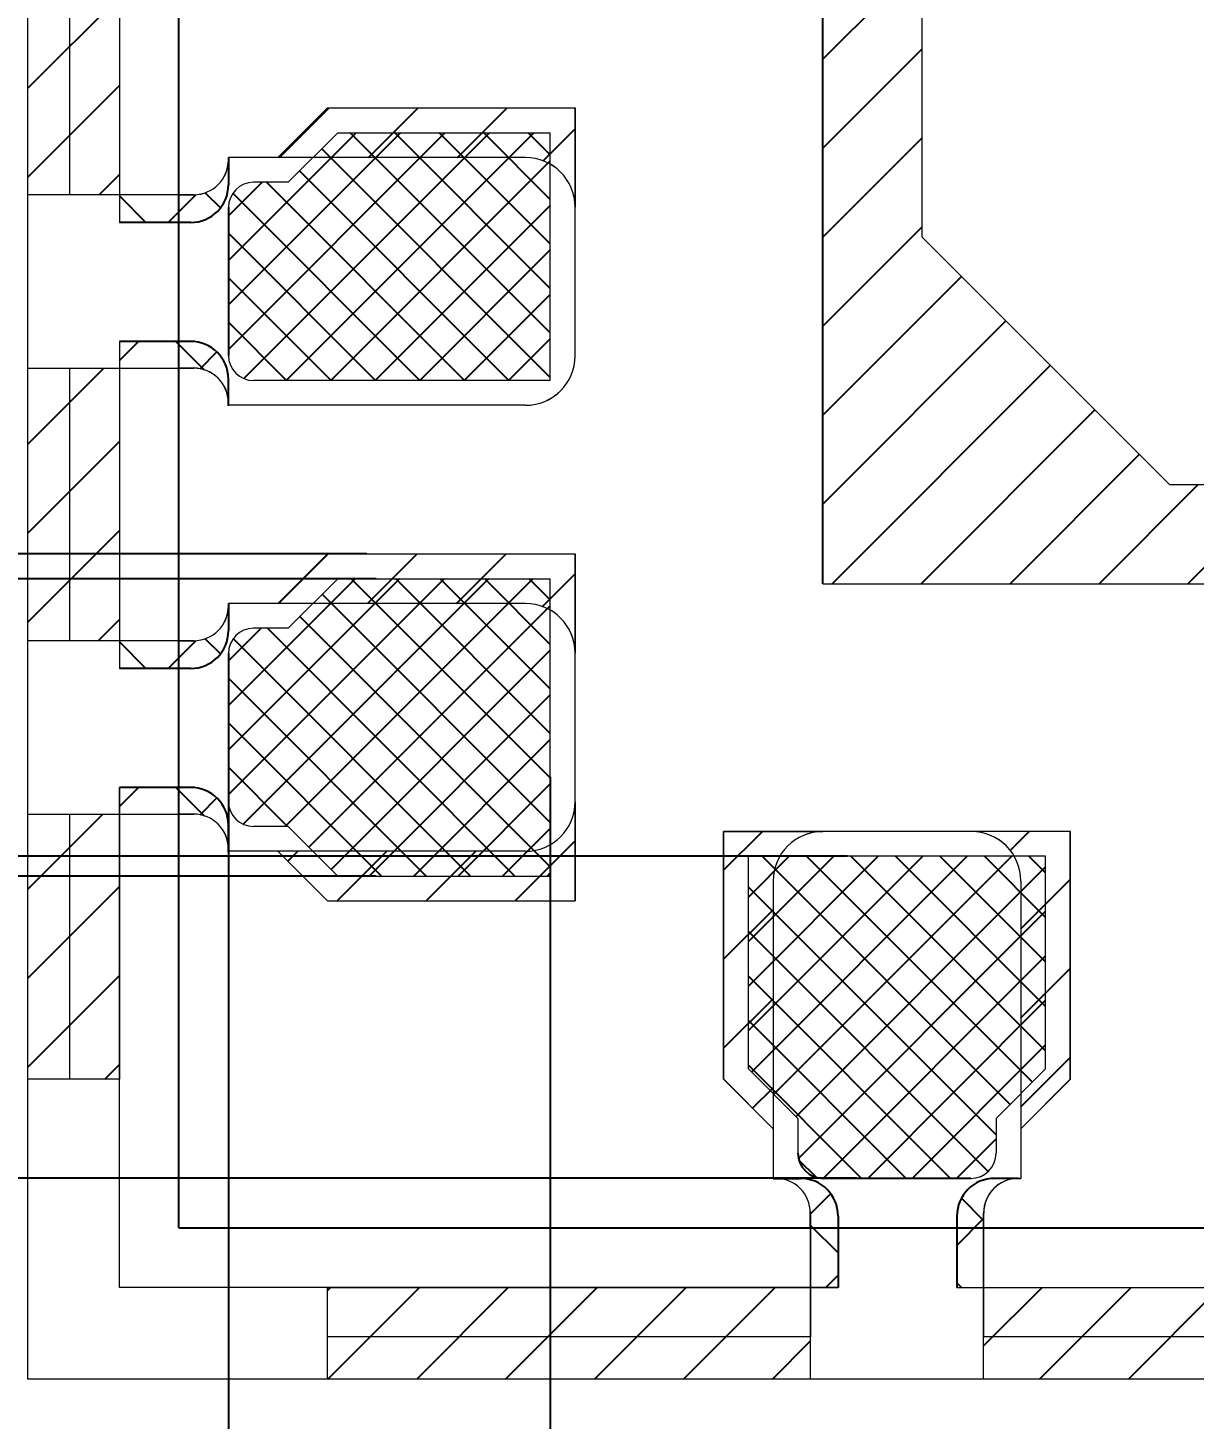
# Model space of a CAD drawing. Extents: x -4.2 to 13.4, y -4.2 to 26.3.
# Drawn here: x 10.206 to 10.795, y 22.097 to 22.799 of the extents above; entities that cross this region are included whole.
import ezdxf

# ---------------------------------------------------------------- set-up
doc = ezdxf.new("R2010")
doc.units = 0
doc.linetypes.add('SLD-Solid', pattern=[0])
doc.layers.add('AM_4', color=3, linetype='Continuous', lineweight=25)
doc.layers.add('LDF', color=7, linetype='SLD-Solid')
doc.layers.add('LF-LINE', color=1, linetype='Continuous')
doc.styles.get("Standard").update_dxf_attribs({"font": 'calibri.ttf'})
doc.dimstyles.new('副本 1 4', dxfattribs={"dimscale": 0.04, "dimtxt": 2.5, "dimasz": 2.5, "dimexe": 1.25, "dimexo": 0.625, "dimtad": 0, "dimdec": 3, "dimlfac": 2, "dimzin": 1, "dimtxsty": 'Standard', "dimcen": 2.5, "dimadec": 0, "dimazin": 0, "dimtfac": 1, "dimtdec": 3, "dimtmove": 0, "dimatfit": 3, "dimfxl": 1, "dimarcsym": 0})

# ---------------------------------------------------------------- blocks, each defined once
blk = doc.blocks.new('A$C153C7E87')
h = blk.add_hatch()
h.set_pattern_fill('ANSI31', color=256, scale=0.002, angle=-90)
h.set_pattern_definition([(315, (0.1790674, -0.5493263), (0.00449013, 0.00449013), [])])
h.paths.add_polyline_path([(0.18918, -0.5628), (0.18918, -0.49655), (0.17993, -0.49655), (0.17993, -0.5428), (0.17393, -0.5428), (0.17393, -0.5628)])
h.paths.add_polyline_path([(0.18918, -0.47905), (0.18918, -0.45155), (0.17993, -0.45155), (0.17993, -0.47905)])
h.paths.add_polyline_path([(0.18918, -0.43405), (0.18918, -0.40655), (0.17993, -0.40655), (0.17993, -0.43405)])
h.paths.add_polyline_path([(0.18918, -0.38905), (0.18918, -0.36155), (0.17993, -0.36155), (0.17993, -0.38905)])
h.paths.add_polyline_path([(0.18918, -0.34405), (0.18918, -0.31655), (0.17993, -0.31655), (0.17993, -0.34405)])
h.paths.add_polyline_path([(0.18918, -0.29905), (0.18918, -0.25405), (0.17993, -0.25405), (0.17993, -0.29905)])
h.paths.add_polyline_path([(0.18918, -0.23655), (0.18918, -0.20905), (0.17993, -0.20905), (0.17993, -0.23655)])
h.paths.add_polyline_path([(0.18918, -0.19155), (0.18918, -0.16405), (0.17993, -0.16405), (0.17993, -0.19155)])
h.paths.add_polyline_path([(0.18918, -0.14655), (0.18918, -0.11905), (0.17993, -0.11905), (0.17993, -0.14655)])
h.paths.add_polyline_path([(0.18918, -0.10155), (0.18918, -0.07405), (0.17993, -0.07405), (0.17993, -0.10155)])
h.paths.add_polyline_path([(0.18918, -0.05655), (0.18918, 0.0022), (0.17993, 0.0022), (0.17993, -0.05655)])
h.paths.add_polyline_path([(0.15893, 0.0232), (0.15893, 0.03245), (0.13818, 0.03245), (0.13818, 0.0232)])
h.paths.add_polyline_path([(0.12068, 0.0232), (0.12068, 0.03245), (0.09318, 0.03245), (0.09318, 0.0232)])
h.paths.add_polyline_path([(0.07568, 0.0232), (0.07568, 0.03245), (0.04818, 0.03245), (0.04818, 0.0232)])
h.paths.add_polyline_path([(0.03068, 0.0232), (0.03068, 0.03245), (0.00318, 0.03245), (0.00318, 0.0232)])
h.paths.add_polyline_path([(-0.01432, 0.0232), (-0.01432, 0.03245), (-0.04182, 0.03245), (-0.04182, 0.0232)])
h.paths.add_polyline_path([(-0.05932, 0.0232), (-0.05932, 0.03245), (-0.08682, 0.03245), (-0.08682, 0.0232)])
h.paths.add_polyline_path([(-0.10432, 0.0232), (-0.10432, 0.03245), (-0.13182, 0.03245), (-0.13182, 0.0232)])
h.paths.add_polyline_path([(-0.14932, 0.0232), (-0.14932, 0.03245), (-0.17682, 0.03245), (-0.17682, 0.0232)])
h.paths.add_polyline_path([(-0.19432, 0.0232), (-0.19432, 0.03245), (-0.22182, 0.03245), (-0.22182, 0.0232)])
h.paths.add_polyline_path([(-0.23932, 0.0232), (-0.23932, 0.03245), (-0.26682, 0.03245), (-0.26682, 0.0232)])
h.paths.add_polyline_path([(-0.28432, 0.0232), (-0.28432, 0.03245), (-0.31107, 0.03245), (-0.31107, 0.0232)])
h.paths.add_polyline_path([(-0.28732, -0.59805), (-0.28732, -0.5888), (-0.31107, -0.5888), (-0.31107, -0.59805)])
h.paths.add_polyline_path([(-0.24232, -0.59805), (-0.24232, -0.5888), (-0.26982, -0.5888), (-0.26982, -0.59805)])
h.paths.add_polyline_path([(-0.19732, -0.59805), (-0.19732, -0.5888), (-0.22482, -0.5888), (-0.22482, -0.59805)])
h.paths.add_polyline_path([(-0.15232, -0.59805), (-0.15232, -0.5888), (-0.17982, -0.5888), (-0.17982, -0.59805)])
h.paths.add_polyline_path([(-0.10732, -0.59805), (-0.10732, -0.5888), (-0.13482, -0.5888), (-0.13482, -0.59805)])
h.paths.add_polyline_path([(-0.06232, -0.59805), (-0.06232, -0.5888), (-0.08982, -0.5888), (-0.08982, -0.59805)])
h.paths.add_polyline_path([(-0.01732, -0.59805), (-0.01732, -0.5888), (-0.04482, -0.5888), (-0.04482, -0.59805)])
h.paths.add_polyline_path([(0.02768, -0.59805), (0.02768, -0.5888), (0.00018, -0.5888), (0.00018, -0.59805)])
h.paths.add_polyline_path([(0.07268, -0.59805), (0.07268, -0.5888), (0.04518, -0.5888), (0.04518, -0.59805)])
h.paths.add_polyline_path([(0.11768, -0.59805), (0.11768, -0.5888), (0.09018, -0.5888), (0.09018, -0.59805)])
h.paths.add_polyline_path([(0.15893, -0.59805), (0.15893, -0.5888), (0.13518, -0.5888), (0.13518, -0.59805)])
at = {"linetype": 'ByBlock', "ltscale": 10}
h = blk.add_hatch(dxfattribs=at)
h.set_pattern_fill('ANSI37', color=3, scale=0.002, angle=90, style=0)
h.set_pattern_definition([(135, (-0.283488, 0.0201184), (-0.0044901, -0.0044901), []), (225, (-0.283488, 0.0201184), (0.0044901, -0.0044901), [])])
h.paths.add_polyline_path([(-0.28432, 0.0232), (-0.28432, 0.0172), (-0.28162, 0.0172), (-0.28162, 0.0232)])
h.paths.add_polyline_path([(-0.28432, 0.0172), (-0.28432, 0.0157, -0.413571), (-0.28781, 0.0122), (-0.28542, 0.0122, 0.414214), (-0.28162, 0.016), (-0.28162, 0.0172)])
h.paths.add_polyline_path([(-0.26962, 0.0232), (-0.26962, 0.0172), (-0.26682, 0.0172), (-0.26682, 0.0232)])
h.paths.add_polyline_path([(-0.26962, 0.0172), (-0.26962, 0.016, 0.414214), (-0.26582, 0.0122), (-0.26331, 0.0122, -0.414856), (-0.26682, 0.0157), (-0.26682, 0.0172)])
h = blk.add_hatch(dxfattribs=at)
h.set_pattern_fill('ANSI37', color=3, scale=0.002, angle=90, style=0)
h.set_pattern_definition([(135, (-0.238488, 0.0201184), (-0.0044901, -0.0044901), []), (225, (-0.238488, 0.0201184), (0.0044901, -0.0044901), [])])
h.paths.add_polyline_path([(-0.23932, 0.0232), (-0.23932, 0.0172), (-0.23662, 0.0172), (-0.23662, 0.0232)])
h.paths.add_polyline_path([(-0.23932, 0.0172), (-0.23932, 0.0157, -0.413571), (-0.24281, 0.0122), (-0.24042, 0.0122, 0.414214), (-0.23662, 0.016), (-0.23662, 0.0172)])
h.paths.add_polyline_path([(-0.22462, 0.0232), (-0.22462, 0.0172), (-0.22182, 0.0172), (-0.22182, 0.0232)])
h.paths.add_polyline_path([(-0.22462, 0.0172), (-0.22462, 0.016, 0.414214), (-0.22082, 0.0122), (-0.21831, 0.0122, -0.414856), (-0.22182, 0.0157), (-0.22182, 0.0172)])
h = blk.add_hatch()
h.set_pattern_fill('ANSI31', scale=0.002, angle=-90, style=0)
h.set_pattern_definition([(315, (-9.3719327, 7.568336), (0.004490128, 0.004490128), [])])
h.paths.add_polyline_path([(0.01193, -0.0228), (0.01193, 0.0022), (0.00693, 0.0072), (0.00693, -0.0178, -0.414214), (0.00193, -0.0228)], flags=17)
h.paths.add_polyline_path([(-0.03307, -0.0228), (-0.03307, 0.0022), (-0.03807, 0.0072), (-0.03807, -0.0178, -0.414214), (-0.04307, -0.0228)])
h.paths.add_polyline_path([(-0.07807, -0.0228), (-0.07807, 0.0022), (-0.08307, 0.0072), (-0.08307, -0.0178, -0.414214), (-0.08807, -0.0228)])
h.paths.add_polyline_path([(-0.12307, -0.0228), (-0.12307, 0.0022), (-0.12807, 0.0072), (-0.12807, -0.0178, -0.414214), (-0.13307, -0.0228)])
h.paths.add_polyline_path([(-0.16807, -0.0228), (-0.16807, 0.0022), (-0.17307, 0.0072), (-0.17307, -0.0178, -0.414214), (-0.17807, -0.0228)])
h.paths.add_polyline_path([(-0.21307, -0.0228), (-0.21307, 0.0022), (-0.21807, 0.0072), (-0.21807, -0.0178, -0.414214), (-0.22307, -0.0228)])
h.paths.add_polyline_path([(-0.25807, -0.0228), (-0.25807, 0.0022), (-0.26307, 0.0072), (-0.26307, -0.0178, -0.414214), (-0.26807, -0.0228)])
h.paths.add_polyline_path([(-0.28307, -0.0228, -0.414214), (-0.28807, -0.0178), (-0.28807, 0.0072), (-0.29307, 0.0022), (-0.29307, -0.0228)])
h.paths.add_polyline_path([(-0.28607, -0.0478), (-0.28607, -0.0378), (-0.31107, -0.0378), (-0.31607, -0.0428), (-0.29107, -0.0428, -0.414214)])
h.paths.add_polyline_path([(-0.28607, -0.0728), (-0.28607, -0.0628, -0.414214), (-0.29107, -0.0678), (-0.31607, -0.0678), (-0.31107, -0.0728)])
h.paths.add_polyline_path([(-0.29107, -0.1328, -0.414214), (-0.28607, -0.1378), (-0.28607, -0.1278), (-0.31107, -0.1278), (-0.31607, -0.1328)])
h.paths.add_polyline_path([(-0.28607, -0.1628), (-0.28607, -0.1528, -0.414214), (-0.29107, -0.1578), (-0.31607, -0.1578), (-0.31107, -0.1628)])
h.paths.add_polyline_path([(-0.28607, -0.2078), (-0.28607, -0.1978, -0.414214), (-0.29107, -0.2028), (-0.31607, -0.2028), (-0.31107, -0.2078)])
h.paths.add_polyline_path([(-0.29107, -0.2678, -0.414214), (-0.28607, -0.2728), (-0.28607, -0.2628), (-0.31107, -0.2628), (-0.31607, -0.2678)])
h.paths.add_polyline_path([(-0.25107, -0.3378), (-0.25107, -0.3228), (-0.25107, -0.2928), (-0.26107, -0.2928), (-0.26107, -0.3003), (-0.28607, -0.3003), (-0.28607, -0.2878, -0.414214), (-0.29107, -0.2928), (-0.31707, -0.2928), (-0.31207, -0.2978), (-0.31207, -0.3078), (-0.31707, -0.3128), (-0.32107, -0.3128), (-0.32107, -0.31305, -0.414214), (-0.32457, -0.31655), (-0.32607, -0.31655), (-0.32607, -0.33405), (-0.32457, -0.33405, -0.414214), (-0.32107, -0.33755), (-0.32107, -0.3378)])
h.paths.add_polyline_path([(-0.18107, -0.3478), (-0.18107, -0.3003), (-0.20607, -0.3003), (-0.20607, -0.3228), (-0.22857, -0.3228), (-0.22857, -0.3478)])
h.paths.add_polyline_path([(0.13893, -0.5428), (0.13893, -0.5728), (0.14893, -0.5628), (0.17393, -0.5628), (0.17393, -0.5428), (0.14893, -0.5428), (0.14893, -0.5253, 0.414214), (0.13893, -0.5153), (-0.29107, -0.5153, 0.414214), (-0.30107, -0.5253), (-0.30107, -0.5428), (-0.32607, -0.5428), (-0.32607, -0.5628), (-0.30107, -0.5628), (-0.29107, -0.5728), (-0.29107, -0.5428)])
h.paths.add_polyline_path([(-0.25107, -0.5688), (-0.24607, -0.5738), (-0.24607, -0.5578), (-0.26607, -0.5578), (-0.26607, -0.5738), (-0.26107, -0.5688)])
h.paths.add_polyline_path([(-0.20607, -0.5688), (-0.20107, -0.5738), (-0.20107, -0.5578), (-0.22107, -0.5578), (-0.22107, -0.5738), (-0.21607, -0.5688)])
h.paths.add_polyline_path([(-0.16107, -0.5688), (-0.15607, -0.5738), (-0.15607, -0.5578), (-0.17607, -0.5578), (-0.17607, -0.5738), (-0.17107, -0.5688)])
h.paths.add_polyline_path([(-0.11607, -0.5688), (-0.11107, -0.5738), (-0.11107, -0.5578), (-0.13107, -0.5578), (-0.13107, -0.5738), (-0.12607, -0.5688)])
h.paths.add_polyline_path([(-0.07107, -0.5688), (-0.06607, -0.5738), (-0.06607, -0.5578), (-0.08607, -0.5578), (-0.08607, -0.5738), (-0.08107, -0.5688)])
h.paths.add_polyline_path([(-0.02607, -0.5688), (-0.02107, -0.5738), (-0.02107, -0.5578), (-0.04107, -0.5578), (-0.04107, -0.5738), (-0.03607, -0.5688)])
h.paths.add_polyline_path([(0.01893, -0.5688), (0.02393, -0.5738), (0.02393, -0.5578), (0.00393, -0.5578), (0.00393, -0.5738), (0.00893, -0.5688)])
h.paths.add_polyline_path([(0.06393, -0.5688), (0.06893, -0.5738), (0.06893, -0.5578), (0.04893, -0.5578), (0.04893, -0.5738), (0.05393, -0.5688)])
h.paths.add_polyline_path([(0.10893, -0.5688), (0.11393, -0.5738), (0.11393, -0.5578), (0.09393, -0.5578), (0.09393, -0.5738), (0.09893, -0.5688)])
h.paths.add_polyline_path([(0.16493, -0.4753), (0.15993, -0.4703), (0.15993, -0.4603), (0.16493, -0.4553), (0.14893, -0.4553), (0.14893, -0.4753)])
h.paths.add_polyline_path([(0.16493, -0.4303), (0.15993, -0.4253), (0.15993, -0.4153), (0.16493, -0.4103), (0.14893, -0.4103), (0.14893, -0.4303)])
h.paths.add_polyline_path([(0.16493, -0.3853), (0.15993, -0.3803), (0.15993, -0.3703), (0.16493, -0.3653), (0.14893, -0.3653), (0.14893, -0.3853)])
h.paths.add_polyline_path([(0.16493, -0.3403), (0.15993, -0.3353), (0.15993, -0.3253), (0.16493, -0.3203), (0.14893, -0.3203), (0.14893, -0.3403)])
h.paths.add_polyline_path([(0.14693, -0.0578), (0.14693, -0.0528), (0.14693, 0.0022), (0.14227, 0.00686), (0.14193, 0.00651), (0.14193, -0.0178, -0.414214), (0.13693, -0.0228), (0.12193, -0.0228, -0.414214), (0.11693, -0.0178), (0.11693, 0.0072), (0.11193, 0.0022), (0.11193, -0.0628), (0.01193, -0.0628), (0.01193, -0.0478), (-0.04107, -0.0478, 0.414214), (-0.04607, -0.0528), (-0.04607, -0.0703, 0.414214), (-0.03857, -0.0778), (-0.03607, -0.0778), (-0.03607, -0.0578), (0.00693, -0.0578), (0.00693, -0.0678), (0.11693, -0.0678), (0.11693, -0.0578)])
h.paths.add_polyline_path([(0.16493, -0.0978), (0.15993, -0.0928), (0.15993, -0.0828), (0.16493, -0.0778), (0.14893, -0.0778), (0.14893, -0.0978)])
h.paths.add_polyline_path([(0.16493, -0.1428), (0.15993, -0.1378), (0.15993, -0.1278), (0.16493, -0.1228), (0.14893, -0.1228), (0.14893, -0.1428)])
h.paths.add_polyline_path([(0.16493, -0.1878), (0.15993, -0.1828), (0.15993, -0.1728), (0.16493, -0.1678), (0.14893, -0.1678), (0.14893, -0.1878)])
h.paths.add_polyline_path([(0.16493, -0.2328), (0.15993, -0.2278), (0.15993, -0.2178), (0.16493, -0.2128), (0.14893, -0.2128), (0.14893, -0.2328)])
h.paths.add_polyline_path([(0.15993, -0.2628), (0.15993, -0.2578), (0.14693, -0.2578), (0.14693, -0.2528), (-0.03607, -0.2528), (-0.03607, -0.0928), (-0.03857, -0.0928, 0.414214), (-0.04607, -0.1003), (-0.04607, -0.2578, 0.414214), (-0.04107, -0.2628)])
h.paths.add_polyline_path([(-0.26107, -0.2478), (-0.26107, -0.2628), (-0.16607, -0.2628), (-0.16607, -0.2928), (-0.07607, -0.2928), (-0.07607, -0.26949), (-0.07607, -0.2628), (-0.06607, -0.2628), (-0.06607, -0.0478), (-0.26107, -0.0478), (-0.26107, -0.0878), (-0.29107, -0.0878, -0.414214), (-0.28607, -0.0928), (-0.28607, -0.1078, -0.414214), (-0.29107, -0.1128), (-0.26107, -0.1128), (-0.26107, -0.2228), (-0.29107, -0.2228, -0.414214), (-0.28607, -0.2278), (-0.28607, -0.2428, -0.414214), (-0.29107, -0.2478)])
h.paths.add_polyline_path([(-0.25107, -0.0828), (-0.22607, -0.0578), (-0.07607, -0.0578), (-0.07607, -0.2528), (-0.25107, -0.2528)], flags=16)
edge = h.paths.add_edge_path()
edge.add_line((0.07193, 0.0082), (0.05193, 0.0082))
edge.add_line((0.05193, 0.0082), (0.05193, -0.0178))
edge.add_arc((0.04693, -0.0178), 0.005, -90, 0, ccw=False)
edge.add_line((0.04693, -0.0228), (0.03193, -0.0228))
edge.add_arc((0.03193, -0.0178), 0.005, -180, -90, ccw=False)
edge.add_line((0.02693, -0.0178), (0.02693, -0.0378))
edge.add_line((0.02693, -0.0378), (0.02693, -0.0478))
edge.add_line((0.02693, -0.0478), (0.09693, -0.0478))
edge.add_line((0.09693, -0.0478), (0.09693, -0.0178))
edge.add_arc((0.09193, -0.0178), 0.005, -90, 0, ccw=False)
edge.add_line((0.09193, -0.0228), (0.07693, -0.0228))
edge.add_arc((0.07693, -0.0178), 0.005, -180, -90, ccw=False)
edge.add_line((0.07193, -0.0178), (0.07193, 0.0082))
h = blk.add_hatch()
h.set_pattern_fill('ANSI31', color=256, scale=0.002, angle=-90)
h.set_pattern_definition([(315, (-0.3359706, -0.033174), (0.00449013, 0.00449013), [])])
h.paths.add_polyline_path([(-0.33207, -0.04655), (-0.33207, 0.0022), (-0.34132, 0.0022), (-0.34132, -0.04655)])
h.paths.add_polyline_path([(-0.33207, -0.09155), (-0.33207, -0.06405), (-0.34132, -0.06405), (-0.34132, -0.09155)])
h.paths.add_polyline_path([(-0.33207, -0.13655), (-0.33207, -0.10905), (-0.34132, -0.10905), (-0.34132, -0.13655)])
h.paths.add_polyline_path([(-0.33207, -0.18155), (-0.33207, -0.15405), (-0.34132, -0.15405), (-0.34132, -0.18155)])
h.paths.add_polyline_path([(-0.33207, -0.22655), (-0.33207, -0.19905), (-0.34132, -0.19905), (-0.34132, -0.22655)])
h.paths.add_polyline_path([(-0.33207, -0.27155), (-0.33207, -0.24405), (-0.34132, -0.24405), (-0.34132, -0.27155)])
h.paths.add_polyline_path([(-0.33207, -0.31655), (-0.33207, -0.28905), (-0.34132, -0.28905), (-0.34132, -0.31655)])
h.paths.add_polyline_path([(-0.33207, -0.37905), (-0.33207, -0.33405), (-0.34132, -0.33405), (-0.34132, -0.37905)])
h.paths.add_polyline_path([(-0.33207, -0.42405), (-0.33207, -0.39655), (-0.34132, -0.39655), (-0.34132, -0.42405)])
h.paths.add_polyline_path([(-0.33207, -0.46905), (-0.33207, -0.44155), (-0.34132, -0.44155), (-0.34132, -0.46905)])
h.paths.add_polyline_path([(-0.32607, -0.5628), (-0.32607, -0.5428), (-0.33207, -0.5428), (-0.33207, -0.48655), (-0.34132, -0.48655), (-0.34132, -0.5628)])
h = blk.add_hatch(dxfattribs=at)
h.set_pattern_fill('ANSI37', color=3, scale=0.002, angle=-180, style=0)
h.set_pattern_definition([(225, (-0.3289895, -0.063224), (0.0044901, -0.0044901), []), (315, (-0.3289895, -0.063224), (0.0044901, 0.0044901), [])])
h.paths.add_polyline_path([(-0.33207, -0.06405), (-0.32607, -0.06405), (-0.32607, -0.06135), (-0.33207, -0.06135)])
h.paths.add_polyline_path([(-0.32607, -0.06405), (-0.32457, -0.06405, -0.413571), (-0.32107, -0.06755), (-0.32107, -0.06515, 0.414214), (-0.32487, -0.06135), (-0.32607, -0.06135)])
h.paths.add_polyline_path([(-0.33207, -0.04935), (-0.32607, -0.04935), (-0.32607, -0.04655), (-0.33207, -0.04655)])
h.paths.add_polyline_path([(-0.32607, -0.04935), (-0.32487, -0.04935, 0.414214), (-0.32107, -0.04555), (-0.32107, -0.04305, -0.414856), (-0.32457, -0.04655), (-0.32607, -0.04655)])
h = blk.add_hatch()
h.set_pattern_fill('NET', color=3, scale=0.002, angle=-45)
h.set_pattern_definition([(315, (-0.203535, 1.6764185), (0.004490128, 0.004490128), []), (45, (-0.203535, 1.6764185), (-0.004490128, 0.004490128), [])])
edge = h.paths.add_edge_path()
edge.add_line((-0.03607, -0.0778), (-0.03607, -0.0928))
edge.add_line((-0.03607, -0.0928), (0.09643, -0.0928))
edge.add_arc((0.09643, -0.0853), 0.0075, 270, 360)
edge.add_arc((0.09643, -0.0853), 0.0075, 0, 90)
edge.add_line((0.09643, -0.0778), (-0.03607, -0.0778))
edge = h.paths.add_edge_path()
edge.add_arc((0.15893, -0.0653), 0.005, 0, 360)
edge = h.paths.add_edge_path()
edge.add_arc((0.15893, -0.1103), 0.005, 0, 360)
edge = h.paths.add_edge_path()
edge.add_arc((0.15893, -0.1553), 0.005, 0, 360)
edge = h.paths.add_edge_path()
edge.add_arc((0.15893, -0.2003), 0.005, 0, 360)
edge = h.paths.add_edge_path()
edge.add_arc((0.15893, -0.2453), 0.005, 0, 360)
edge = h.paths.add_edge_path()
edge.add_arc((0.15893, -0.3078), 0.005, 0, 360)
edge = h.paths.add_edge_path()
edge.add_arc((0.15893, -0.3528), 0.005, 0, 360)
edge = h.paths.add_edge_path()
edge.add_arc((0.15893, -0.3978), 0.005, 0, 360)
edge = h.paths.add_edge_path()
edge.add_arc((0.15893, -0.4428), 0.005, 0, 360)
edge = h.paths.add_edge_path()
edge.add_arc((0.15893, -0.4878), 0.005, 0, 360)
h.paths.add_polyline_path([(0.13893, -0.4953), (0.13893, -0.2928), (-0.07607, -0.2928), (-0.07607, -0.3028), (-0.07607, -0.31655), (-0.06107, -0.31655), (-0.06107, -0.30655), (-0.02107, -0.30655), (-0.02107, -0.47405), (-0.12107, -0.47405), (-0.12107, -0.31655), (-0.07607, -0.31655), (-0.07607, -0.3028), (-0.16607, -0.3028), (-0.16607, -0.3628), (-0.29107, -0.3628), (-0.29107, -0.4953)])
h.paths.add_polyline_path([(0.00893, -0.47405), (0.00893, -0.30655), (0.10893, -0.30655), (0.10893, -0.47405)], flags=16)
h.paths.add_polyline_path([(-0.15107, -0.47405), (-0.25107, -0.47405), (-0.25107, -0.37405), (-0.15107, -0.37405)], flags=16)
h.paths.add_polyline_path([(-0.22857, -0.3003), (-0.20607, -0.3003), (-0.20607, -0.2928), (-0.24357, -0.2928), (-0.24357, -0.3228), (-0.22857, -0.3228)], flags=17)
edge = h.paths.add_edge_path()
edge.add_arc((-0.31207, -0.3878), 0.005, 0, 360)
edge = h.paths.add_edge_path()
edge.add_arc((-0.31207, -0.4328), 0.005, 0, 360)
edge = h.paths.add_edge_path()
edge.add_arc((-0.31207, -0.4778), 0.005, 0, 360)
at = {"color": 6, "linetype": 'SLD-Solid'}
for q in [(0.17393, 0.0172), (-0.32607, -0.5828), (0.17393, 0.0172), (-0.32607, -0.5828)]:
    blk.add_line((-0.32607, 0.0172), q, dxfattribs=at)
at = {"layer": 'LDF', "linetype": 'SLD-Solid', "lineweight": 15}
for p, q in [((-0.34132, 0.03245), (0.18918, 0.03245)), ((-0.34132, -0.59805), (-0.34132, 0.03245)), ((-0.31107, 0.03245), (-0.28432, 0.03245)), ((-0.31107, 0.0232), (-0.31107, 0.03245)), ((-0.31107, 0.03245), (-0.28432, 0.03245)), ((-0.31107, 0.0232), (-0.31107, 0.03245)), ((-0.28432, 0.03245), (-0.28432, 0.0232)), ((-0.28432, 0.03245), (-0.28432, 0.0172)), ((-0.28432, 0.03245), (-0.28432, 0.0232)), ((-0.28432, 0.03245), (-0.28432, 0.0172)), ((-0.26682, 0.0172), (-0.26682, 0.03245)), ((-0.26682, 0.0232), (-0.26682, 0.03245)), ((-0.26682, 0.03245), (-0.23932, 0.03245)), ((-0.26682, 0.0172), (-0.26682, 0.03245)), ((-0.26682, 0.0232), (-0.26682, 0.03245)), ((-0.26682, 0.03245), (-0.23932, 0.03245)), ((-0.23932, 0.03245), (-0.23932, 0.0232)), ((-0.23932, 0.03245), (-0.23932, 0.0172)), ((-0.23932, 0.03245), (-0.23932, 0.0232)), ((-0.23932, 0.03245), (-0.23932, 0.0172)), ((-0.22182, 0.0172), (-0.22182, 0.03245)), ((-0.22182, 0.0232), (-0.22182, 0.03245)), ((-0.22182, 0.03245), (-0.19432, 0.03245)), ((-0.22182, 0.0172), (-0.22182, 0.03245)), ((-0.22182, 0.0232), (-0.22182, 0.03245)), ((-0.22182, 0.03245), (-0.19432, 0.03245)), ((-0.28432, 0.0282), (-0.28432, 0.0172)), ((-0.26682, 0.0172), (-0.26682, 0.0282)), ((-0.23932, 0.0282), (-0.23932, 0.0172)), ((-0.22182, 0.0172), (-0.22182, 0.0282)), ((-0.33207, 0.0232), (-0.31107, 0.0232)), ((-0.33207, 0.0232), (-0.28162, 0.0232)), ((-0.33207, 0.0022), (-0.33207, 0.0232)), ((-0.33207, -0.04935), (-0.33207, 0.0232)), ((-0.33207, 0.0022), (-0.33207, 0.0232)), ((-0.33207, -0.04935), (-0.33207, 0.0232)), ((-0.33207, 0.0232), (-0.31107, 0.0232)), ((-0.33207, 0.0232), (-0.28162, 0.0232)), ((-0.28162, 0.0232), (-0.31107, 0.0232)), ((-0.28162, 0.0232), (-0.31107, 0.0232)), ((-0.28432, 0.0232), (-0.28432, 0.0172)), ((-0.28432, 0.0232), (-0.28432, 0.0172)), ((-0.28432, 0.0232), (-0.28432, 0.0172)), ((-0.28432, 0.0232), (-0.28432, 0.0172)), ((-0.23662, 0.0232), (-0.26962, 0.0232)), ((-0.23662, 0.0232), (-0.26962, 0.0232)), ((-0.26682, 0.0172), (-0.26682, 0.0232)), ((-0.26682, 0.0172), (-0.26682, 0.0232)), ((-0.26682, 0.0172), (-0.26682, 0.0232)), ((-0.26682, 0.0172), (-0.26682, 0.0232)), ((-0.23932, 0.0232), (-0.23932, 0.0172)), ((-0.23932, 0.0232), (-0.23932, 0.0172)), ((-0.23932, 0.0232), (-0.23932, 0.0172)), ((-0.23932, 0.0232), (-0.23932, 0.0172)), ((-0.19162, 0.0232), (-0.22462, 0.0232)), ((-0.19162, 0.0232), (-0.22462, 0.0232)), ((-0.22182, 0.0172), (-0.22182, 0.0232)), ((-0.22182, 0.0172), (-0.22182, 0.0232)), ((-0.22182, 0.0172), (-0.22182, 0.0232)), ((-0.22182, 0.0172), (-0.22182, 0.0232)), ((-0.28432, 0.0172), (-0.28432, 0.0157)), ((-0.28432, 0.0172), (-0.28432, 0.0157)), ((-0.28432, 0.0172), (-0.26682, 0.0172)), ((-0.28432, 0.0157), (-0.28432, 0.0172)), ((-0.28432, 0.0172), (-0.28432, 0.0157)), ((-0.26682, 0.0157), (-0.26682, 0.0172)), ((-0.26682, 0.0157), (-0.26682, 0.0172)), ((-0.26682, 0.0172), (-0.26682, 0.0157)), ((-0.26682, 0.0157), (-0.26682, 0.0172)), ((-0.23932, 0.0172), (-0.23932, 0.0157)), ((-0.23932, 0.0172), (-0.23932, 0.0157)), ((-0.23932, 0.0172), (-0.22182, 0.0172)), ((-0.23932, 0.0157), (-0.23932, 0.0172)), ((-0.23932, 0.0172), (-0.23932, 0.0157)), ((-0.22182, 0.0157), (-0.22182, 0.0172)), ((-0.22182, 0.0157), (-0.22182, 0.0172)), ((-0.22182, 0.0172), (-0.22182, 0.0157)), ((-0.22182, 0.0157), (-0.22182, 0.0172)), ((-0.28807, 0.0072), (-0.28807, 0.0122)), ((-0.28807, -0.0178), (-0.28807, 0.0122)), ((-0.28807, 0.0122), (-0.28782, 0.0122)), ((-0.28782, 0.0122), (-0.28807, 0.0122)), ((-0.28807, 0.0122), (-0.28782, 0.0122)), ((-0.26332, 0.0122), (-0.26307, 0.0122)), ((-0.26307, 0.0122), (-0.26332, 0.0122)), ((-0.26332, 0.0122), (-0.26307, 0.0122)), ((-0.26307, 0.0072), (-0.26307, 0.0122)), ((-0.26307, -0.0178), (-0.26307, 0.0122)), ((-0.24307, 0.0122), (-0.24282, 0.0122)), ((-0.24307, -0.0178), (-0.24307, 0.0122)), ((-0.24282, 0.0122), (-0.24307, 0.0122)), ((-0.24307, 0.0122), (-0.24282, 0.0122)), ((-0.21832, 0.0122), (-0.21807, 0.0122)), ((-0.21807, 0.0122), (-0.21832, 0.0122)), ((-0.21832, 0.0122), (-0.21807, 0.0122)), ((-0.21807, 0.0072), (-0.21807, 0.0122)), ((-0.21807, -0.0178), (-0.21807, 0.0122)), ((-0.28807, 0.0072), (-0.29307, 0.0022)), ((-0.28807, -0.0178), (-0.28807, 0.0072)), ((-0.26307, -0.0178), (-0.26307, 0.0072)), ((-0.26307, 0.0072), (-0.25807, 0.0022)), ((-0.21807, -0.0178), (-0.21807, 0.0072)), ((-0.21807, 0.0072), (-0.21307, 0.0022)), ((-0.34132, 0.0022), (-0.33207, 0.0022)), ((-0.34132, -0.04655), (-0.34132, 0.0022)), ((-0.34132, 0.0022), (-0.33207, 0.0022)), ((-0.34132, -0.04655), (-0.34132, 0.0022)), ((-0.33207, 0.0022), (-0.33207, -0.04935)), ((-0.33207, 0.0022), (-0.33207, -0.04935)), ((-0.29307, 0.0022), (-0.29307, -0.0228)), ((-0.25807, 0.0022), (-0.25807, -0.0228)), ((-0.21307, 0.0022), (-0.21307, -0.0228)), ((-0.29307, -0.0228), (-0.25807, -0.0228)), ((-0.28307, -0.0228), (-0.29307, -0.0228)), ((-0.28307, -0.0228), (-0.26807, -0.0228)), ((-0.25807, -0.0228), (-0.26807, -0.0228)), ((-0.23807, -0.0228), (-0.22307, -0.0228)), ((-0.23807, -0.0228), (-0.21307, -0.0228)), ((-0.21307, -0.0228), (-0.22307, -0.0228)), ((-0.31607, -0.0428), (-0.31107, -0.0378)), ((-0.31107, -0.0378), (-0.28607, -0.0378)), ((-0.28607, -0.0378), (-0.28607, -0.0478)), ((-0.28607, -0.0728), (-0.28607, -0.0378)), ((-0.31607, -0.0428), (-0.32107, -0.0428)), ((-0.29107, -0.0428), (-0.32107, -0.0428)), ((-0.32107, -0.04305), (-0.32107, -0.0428)), ((-0.32107, -0.0428), (-0.32107, -0.04305)), ((-0.32107, -0.04305), (-0.32107, -0.0428)), ((-0.29107, -0.0428), (-0.31607, -0.0428)), ((-0.32607, -0.04655), (-0.34132, -0.04655)), ((-0.33207, -0.04655), (-0.34132, -0.04655)), ((-0.32607, -0.04655), (-0.34132, -0.04655)), ((-0.33207, -0.04655), (-0.34132, -0.04655)), ((-0.32607, -0.04655), (-0.33707, -0.04655)), ((-0.32607, -0.04655), (-0.33207, -0.04655)), ((-0.32607, -0.04655), (-0.33207, -0.04655)), ((-0.32607, -0.04655), (-0.33207, -0.04655)), ((-0.32607, -0.04655), (-0.33207, -0.04655)), ((-0.32457, -0.04655), (-0.32607, -0.04655)), ((-0.32457, -0.04655), (-0.32607, -0.04655)), ((-0.32607, -0.04655), (-0.32457, -0.04655)), ((-0.32457, -0.04655), (-0.32607, -0.04655)), ((-0.28607, -0.0628), (-0.28607, -0.0478)), ((-0.26107, -0.0478), (-0.26107, -0.0878)), ((-0.26107, -0.0478), (-0.06607, -0.0478)), ((-0.22607, -0.0578), (-0.25107, -0.0828)), ((-0.07607, -0.0578), (-0.22607, -0.0578)), ((-0.33207, -0.06135), (-0.33207, -0.09435)), ((-0.33207, -0.06135), (-0.33207, -0.09435)), ((-0.28607, -0.0728), (-0.28607, -0.0628)), ((-0.34132, -0.09155), (-0.34132, -0.06405)), ((-0.34132, -0.06405), (-0.33207, -0.06405)), ((-0.34132, -0.06405), (-0.32607, -0.06405)), ((-0.34132, -0.06405), (-0.33207, -0.06405)), ((-0.34132, -0.06405), (-0.32607, -0.06405)), ((-0.34132, -0.09155), (-0.34132, -0.06405)), ((-0.33707, -0.06405), (-0.32607, -0.06405)), ((-0.33207, -0.06405), (-0.32607, -0.06405)), ((-0.33207, -0.06405), (-0.32607, -0.06405)), ((-0.33207, -0.06405), (-0.32607, -0.06405)), ((-0.33207, -0.06405), (-0.32607, -0.06405)), ((-0.32607, -0.06405), (-0.32457, -0.06405)), ((-0.32607, -0.06405), (-0.32457, -0.06405)), ((-0.32457, -0.06405), (-0.32607, -0.06405)), ((-0.32607, -0.06405), (-0.32457, -0.06405)), ((-0.32107, -0.0678), (-0.32107, -0.06755)), ((-0.32107, -0.06755), (-0.32107, -0.0678)), ((-0.32107, -0.0678), (-0.32107, -0.06755)), ((-0.31607, -0.0678), (-0.32107, -0.0678)), ((-0.29107, -0.0678), (-0.32107, -0.0678)), ((-0.29107, -0.0678), (-0.31607, -0.0678)), ((-0.31607, -0.0678), (-0.31107, -0.0728)), ((-0.31107, -0.0728), (-0.28607, -0.0728)), ((-0.25107, -0.0828), (-0.25107, -0.2528))]:
    blk.add_line(p, q, dxfattribs=at)
for centre, radius, start, end in [((-0.28782, 0.0157), 0.0035, 270, 0), ((-0.28782, 0.0157), 0.0035, 270, 0), ((-0.28782, 0.0157), 0.0035, 270, 0), ((-0.28782, 0.0157), 0.0035, 270, 0), ((-0.28782, 0.0157), 0.0035, 270, 0), ((-0.28782, 0.0157), 0.0035, 270, 0), ((-0.28782, 0.0157), 0.0035, 270, 0), ((-0.26332, 0.0157), 0.0035, 180, 270), ((-0.26332, 0.0157), 0.0035, 180, 270), ((-0.26332, 0.0157), 0.0035, 180, 270), ((-0.26332, 0.0157), 0.0035, 180, 270), ((-0.26332, 0.0157), 0.0035, 180, 270), ((-0.26332, 0.0157), 0.0035, 180, 270), ((-0.24282, 0.0157), 0.0035, 270, 0), ((-0.24282, 0.0157), 0.0035, 270, 0), ((-0.24282, 0.0157), 0.0035, 270, 0), ((-0.24282, 0.0157), 0.0035, 270, 0), ((-0.24282, 0.0157), 0.0035, 270, 0), ((-0.24282, 0.0157), 0.0035, 270, 0), ((-0.24282, 0.0157), 0.0035, 270, 0), ((-0.21832, 0.0157), 0.0035, 180, 270), ((-0.21832, 0.0157), 0.0035, 180, 270), ((-0.21832, 0.0157), 0.0035, 180, 270), ((-0.21832, 0.0157), 0.0035, 180, 270), ((-0.21832, 0.0157), 0.0035, 180, 270), ((-0.21832, 0.0157), 0.0035, 180, 270), ((-0.28307, -0.0178), 0.005, 180, 270), ((-0.28307, -0.0178), 0.005, 180, 270), ((-0.26807, -0.0178), 0.005, 270, 0), ((-0.26807, -0.0178), 0.005, 270, 0), ((-0.23807, -0.0178), 0.005, 180, 270), ((-0.23807, -0.0178), 0.005, 180, 270), ((-0.22307, -0.0178), 0.005, 270, 0), ((-0.22307, -0.0178), 0.005, 270, 0), ((-0.32457, -0.04305), 0.0035, 270, 360), ((-0.32457, -0.04305), 0.0035, 270, 360), ((-0.32457, -0.04305), 0.0035, 270, 0), ((-0.32457, -0.04305), 0.0035, 270, 0), ((-0.32457, -0.04305), 0.0035, 270, 360), ((-0.32457, -0.04305), 0.0035, 270, 360), ((-0.29107, -0.0478), 0.005, 0, 90), ((-0.29107, -0.0478), 0.005, 0, 90), ((-0.29107, -0.0628), 0.005, 270, 0), ((-0.29107, -0.0628), 0.005, 270, 0), ((-0.32457, -0.06755), 0.0035, 360, 90), ((-0.32457, -0.06755), 0.0035, 360, 90), ((-0.32457, -0.06755), 0.0035, 0, 90), ((-0.32457, -0.06755), 0.0035, 0, 90), ((-0.32457, -0.06755), 0.0035, 360, 90), ((-0.32457, -0.06755), 0.0035, 360, 90)]:
    blk.add_arc(centre, radius, start, end, dxfattribs=at)
at = {"layer": 'LF-LINE'}
for p, q in [((-0.28162, 0.016), (-0.28162, 0.0232)), ((-0.26962, 0.016), (-0.26962, 0.0232)), ((-0.23662, 0.016), (-0.23662, 0.0232)), ((-0.22462, 0.016), (-0.22462, 0.0232)), ((-0.28812, 0.0122), (-0.28542, 0.0122)), ((-0.26312, 0.0122), (-0.26582, 0.0122)), ((-0.24312, 0.0122), (-0.24042, 0.0122)), ((-0.21812, 0.0122), (-0.22082, 0.0122)), ((-0.32107, -0.04285), (-0.32107, -0.04555)), ((-0.32487, -0.04935), (-0.33207, -0.04935)), ((-0.32487, -0.06135), (-0.33207, -0.06135)), ((-0.32107, -0.06755), (-0.32107, -0.06515))]:
    blk.add_line(p, q, dxfattribs=at)
for centre, start, end in [((-0.28542, 0.016), 270, 0), ((-0.26582, 0.016), 180, 270), ((-0.24042, 0.016), 270, 0), ((-0.22082, 0.016), 180, 270), ((-0.32487, -0.04555), 270, 0), ((-0.32487, -0.06515), 0, 90)]:
    blk.add_arc(centre, 0.0038, start, end, dxfattribs=at)
blk = doc.blocks.new('*D24')
at = {"layer": 'AM_4', "color": 0, "linetype": 'ByBlock', "lineweight": -2, "transparency": 16777216}
for p, q in [((638.41277, 1022.21177), (638.41277, 1020.93533)), ((638.57527, 1022.21177), (638.57527, 1020.93533)), ((638.31277, 1020.98533), (638.18734, 1020.98533)), ((638.57527, 1020.98533), (638.41277, 1020.98533)), ((638.67527, 1020.98533), (638.77527, 1020.98533))]:
    blk.add_line(p, q, dxfattribs=at)
at = {"layer": 'AM_4', "color": 0, "linetype": 'ByBlock', "transparency": 16777216}
for points in [[(638.31277, 1021.002), (638.31277, 1020.96867), (638.41277, 1020.98533)], [(638.67527, 1021.002), (638.67527, 1020.96867), (638.57527, 1020.98533)]]:
    blk.add_solid(points, dxfattribs=at)
at = {"layer": 'Defpoints', "color": 0, "linetype": 'ByBlock', "transparency": 16777216}
for p in [(638.41277, 1022.23677), (638.57527, 1022.23677), (638.41277, 1020.98533)]:
    blk.add_point(p, dxfattribs=at)
at = {"layer": 'AM_4', "color": 0, "linetype": 'ByBlock', "transparency": 16777216, "insert": (637.8711, 1020.98533), "char_height": 0.1, "attachment_point": 5}
blk.add_mtext('min0,325', dxfattribs=at)
blk = doc.blocks.new('*D25')
at = {"layer": 'AM_4', "color": 0, "linetype": 'ByBlock', "lineweight": -2, "transparency": 16777216}
for p, q in [((637.67434, 1022.27177), (637.67434, 1022.37177)), ((638.72527, 1022.17177), (637.62434, 1022.17177)), ((637.67434, 1022.17177), (637.67434, 1022.00927)), ((638.72983, 1022.00927), (637.62434, 1022.00927)), ((637.67434, 1021.90927), (637.67434, 1021.80927))]:
    blk.add_line(p, q, dxfattribs=at)
at = {"layer": 'AM_4', "color": 0, "linetype": 'ByBlock', "transparency": 16777216}
for points in [[(637.65767, 1022.27177), (637.69101, 1022.27177), (637.67434, 1022.17177)], [(637.65767, 1021.90927), (637.69101, 1021.90927), (637.67434, 1022.00927)]]:
    blk.add_solid(points, dxfattribs=at)
at = {"layer": 'Defpoints', "color": 0, "linetype": 'ByBlock', "transparency": 16777216}
for p in [(638.75027, 1022.17177), (637.67434, 1022.00927), (638.75483, 1022.00927)]:
    blk.add_point(p, dxfattribs=at)
at = {"layer": 'AM_4', "color": 0, "linetype": 'ByBlock', "transparency": 16777216, "insert": (637.67434, 1021.49304), "char_height": 0.1, "attachment_point": 5, "rotation": 90}
blk.add_mtext('min0,325', dxfattribs=at)
blk = doc.blocks.new('*D26')
at = {"layer": 'AM_4', "color": 0, "linetype": 'ByBlock', "lineweight": -2, "transparency": 16777216}
for p, q in [((637.94977, 1022.41177), (637.94977, 1022.51865)), ((638.4874, 1022.31177), (637.89977, 1022.31177)), ((637.94977, 1022.16177), (637.94977, 1022.31177)), ((638.4874, 1022.16177), (637.89977, 1022.16177)), ((637.94977, 1022.06177), (637.94977, 1021.96177))]:
    blk.add_line(p, q, dxfattribs=at)
at = {"layer": 'AM_4', "color": 0, "linetype": 'ByBlock', "transparency": 16777216}
for points in [[(637.9331, 1022.41177), (637.96643, 1022.41177), (637.94977, 1022.31177)], [(637.9331, 1022.06177), (637.96643, 1022.06177), (637.94977, 1022.16177)]]:
    blk.add_solid(points, dxfattribs=at)
at = {"layer": 'Defpoints', "color": 0, "linetype": 'ByBlock', "transparency": 16777216}
for p in [(638.5124, 1022.31177), (637.94977, 1022.16177), (638.5124, 1022.16177)]:
    blk.add_point(p, dxfattribs=at)
at = {"layer": 'AM_4', "color": 0, "linetype": 'ByBlock', "transparency": 16777216, "insert": (637.94977, 1022.83677), "char_height": 0.1, "attachment_point": 5, "rotation": 90}
blk.add_mtext('min0,300', dxfattribs=at)
blk = doc.blocks.new('*D28')
at = {"layer": 'AM_4', "color": 0, "linetype": 'ByBlock', "lineweight": -2, "transparency": 16777216}
for p, q in [((639.60027, 1022.07187), (639.60027, 1021.66903)), ((639.70027, 1022.07156), (639.70027, 1021.66903)), ((639.50027, 1021.71903), (639.40027, 1021.71903)), ((639.70027, 1021.71903), (639.60027, 1021.71903)), ((639.80027, 1021.71903), (639.90027, 1021.71903))]:
    blk.add_line(p, q, dxfattribs=at)
at = {"layer": 'AM_4', "color": 0, "linetype": 'ByBlock', "transparency": 16777216}
for points in [[(639.50027, 1021.7357), (639.50027, 1021.70236), (639.60027, 1021.71903)], [(639.80027, 1021.7357), (639.80027, 1021.70236), (639.70027, 1021.71903)]]:
    blk.add_solid(points, dxfattribs=at)
at = {"layer": 'Defpoints', "color": 0, "linetype": 'ByBlock', "transparency": 16777216}
for p in [(639.60027, 1022.09687), (639.70027, 1022.09656), (639.60027, 1021.71903)]:
    blk.add_point(p, dxfattribs=at)
at = {"layer": 'AM_4', "color": 0, "linetype": 'ByBlock', "transparency": 16777216, "insert": (639.08216, 1021.71903), "char_height": 0.1, "attachment_point": 5}
blk.add_mtext('min0,200', dxfattribs=at)
blk = doc.blocks.new('*D29')
at = {"layer": 'AM_4', "color": 0, "linetype": 'ByBlock', "lineweight": -2, "transparency": 16777216}
for p, q in [((637.35807, 1022.42427), (637.35807, 1022.52427)), ((638.48273, 1022.32427), (637.30807, 1022.32427)), ((637.35807, 1022.32427), (637.35807, 1022.31177)), ((638.48273, 1022.31177), (637.30807, 1022.31177)), ((637.35807, 1022.21177), (637.35807, 1022.11177))]:
    blk.add_line(p, q, dxfattribs=at)
at = {"layer": 'AM_4', "color": 0, "linetype": 'ByBlock', "transparency": 16777216}
for points in [[(637.3414, 1022.42427), (637.37474, 1022.42427), (637.35807, 1022.32427)], [(637.3414, 1022.21177), (637.37474, 1022.21177), (637.35807, 1022.31177)]]:
    blk.add_solid(points, dxfattribs=at)
at = {"layer": 'Defpoints', "color": 0, "linetype": 'ByBlock', "transparency": 16777216}
for p in [(638.50773, 1022.32427), (637.35807, 1022.31177), (638.50773, 1022.31177)]:
    blk.add_point(p, dxfattribs=at)
at = {"layer": 'AM_4', "color": 0, "linetype": 'ByBlock', "transparency": 16777216, "insert": (637.35807, 1021.49), "char_height": 0.1, "attachment_point": 5, "rotation": 90}
blk.add_mtext('max0.03 silver lack', dxfattribs=at)

msp = doc.modelspace()

# ---------------------------------------------------------------- linework, layer by layer
at = {"color": 6, "linetype": 'SLD-Solid'}
for q in [(10.28254, 24.69332), (13.28254, 22.19332)]:
    msp.add_line((10.28254, 22.19332), q, dxfattribs=at)
at = {"color": 252, "linetype": 'ByBlock'}
msp.add_line((10.60754, 22.51832), (10.60754, 23.46832), dxfattribs=at)
at = {"layer": 'AM_4', "color": 6, "linetype": 'Continuous'}
for p, q in [((10.41686, 22.74582), (10.30754, 22.6365)), ((10.39441, 22.74582), (10.30754, 22.65895)), ((10.37196, 22.74582), (10.30754, 22.68141)), ((10.43931, 22.74582), (10.31531, 22.62182)), ((10.46176, 22.74582), (10.33676, 22.62082)), ((10.47004, 22.64484), (10.36906, 22.74582)), ((10.47004, 22.66729), (10.39151, 22.74582)), ((10.47004, 22.68974), (10.41396, 22.74582)), ((10.47004, 22.71219), (10.43641, 22.74582)), ((10.47004, 22.73464), (10.45886, 22.74582)), ((10.47004, 22.62239), (10.35466, 22.73777)), ((10.47004, 22.73165), (10.35921, 22.62082)), ((10.44915, 22.62082), (10.34344, 22.72654)), ((10.32451, 22.72082), (10.30754, 22.70386)), ((10.40425, 22.62082), (10.30977, 22.71531)), ((10.4267, 22.62082), (10.3267, 22.72082)), ((10.47004, 22.7092), (10.38166, 22.62082)), ((10.3818, 22.62082), (10.30754, 22.69509)), ((10.47004, 22.68675), (10.40411, 22.62082)), ((10.35935, 22.62082), (10.30754, 22.67264)), ((10.47004, 22.6643), (10.42656, 22.62082)), ((10.3369, 22.62082), (10.30754, 22.65018)), ((10.47004, 22.64185), (10.44901, 22.62082)), ((10.41637, 22.52082), (10.30754, 22.412)), ((10.39392, 22.52082), (10.30754, 22.43445)), ((10.37146, 22.52082), (10.30754, 22.4569)), ((10.43882, 22.52082), (10.31496, 22.39697)), ((10.46127, 22.52082), (10.33627, 22.39582)), ((10.47004, 22.42033), (10.36955, 22.52082)), ((10.47004, 22.44278), (10.392, 22.52082)), ((10.47004, 22.46523), (10.41445, 22.52082)), ((10.47004, 22.48768), (10.4369, 22.52082)), ((10.47004, 22.51014), (10.45935, 22.52082)), ((10.47004, 22.39788), (10.35491, 22.51301)), ((10.47004, 22.50715), (10.34822, 22.38532)), ((10.47004, 22.37543), (10.34368, 22.50179)), ((10.32401, 22.49582), (10.30754, 22.47935)), ((10.42975, 22.37082), (10.30997, 22.4906)), ((10.4522, 22.37082), (10.3272, 22.49582)), ((10.47004, 22.4847), (10.35944, 22.3741)), ((10.4073, 22.37082), (10.30754, 22.47058)), ((10.47004, 22.46224), (10.37862, 22.37082)), ((10.38485, 22.37082), (10.30754, 22.44813)), ((10.47004, 22.43979), (10.40107, 22.37082)), ((10.33739, 22.39582), (10.30754, 22.42568)), ((10.47004, 22.41734), (10.42352, 22.37082)), ((10.47004, 22.39489), (10.44597, 22.37082)), ((10.65803, 22.38082), (10.57004, 22.29284)), ((10.63558, 22.38082), (10.57004, 22.31529)), ((10.61313, 22.38082), (10.57004, 22.33774)), ((10.59067, 22.38082), (10.57004, 22.36019)), ((10.68048, 22.38082), (10.5716, 22.27194)), ((10.70213, 22.25559), (10.5769, 22.38082)), ((10.70293, 22.38082), (10.58282, 22.26072)), ((10.71336, 22.26682), (10.59935, 22.38082)), ((10.72004, 22.28259), (10.6218, 22.38082)), ((10.72004, 22.30504), (10.64425, 22.38082)), ((10.72004, 22.32749), (10.6667, 22.38082)), ((10.72004, 22.34994), (10.68915, 22.38082)), ((10.72004, 22.37239), (10.7116, 22.38082)), ((10.47004, 22.37244), (10.46842, 22.37082)), ((10.72004, 22.37548), (10.59405, 22.24949)), ((10.69504, 22.24023), (10.57004, 22.36523)), ((10.72004, 22.35303), (10.59533, 22.22832)), ((10.69105, 22.22178), (10.57004, 22.34278)), ((10.72004, 22.33058), (10.60778, 22.21832)), ((10.67205, 22.21832), (10.57004, 22.32033)), ((10.72004, 22.30813), (10.63023, 22.21832)), ((10.6496, 22.21832), (10.57004, 22.29788)), ((10.72004, 22.28568), (10.65268, 22.21832)), ((10.62715, 22.21832), (10.57004, 22.27543)), ((10.69504, 22.23823), (10.67513, 22.21832)), ((10.60419, 22.21883), (10.59555, 22.22748))]:
    msp.add_line(p, q, dxfattribs=at)
at = {"layer": 'AM_4', "linetype": 'SLD-Solid', "lineweight": 15}
for p, q in [((10.33772, 22.72082), (10.36272, 22.74582)), ((10.36272, 22.74582), (10.47004, 22.74582)), ((10.47004, 22.62082), (10.47004, 22.74582)), ((10.33772, 22.72082), (10.32024, 22.72082)), ((10.47004, 22.62082), (10.32024, 22.62082)), ((10.33772, 22.49582), (10.36272, 22.52082)), ((10.36272, 22.52082), (10.47004, 22.52082)), ((10.47004, 22.37082), (10.47004, 22.52082)), ((10.33772, 22.49582), (10.32024, 22.49582)), ((10.33772, 22.39582), (10.32024, 22.39582)), ((10.33772, 22.39582), (10.36272, 22.37082)), ((10.72004, 22.38082), (10.57004, 22.38082)), ((10.57004, 22.2735), (10.57004, 22.38082)), ((10.72004, 22.2735), (10.72004, 22.38082)), ((10.36272, 22.37082), (10.47004, 22.37082)), ((10.59504, 22.2485), (10.57004, 22.2735)), ((10.69504, 22.2485), (10.72004, 22.2735)), ((10.59504, 22.2485), (10.59504, 22.23102)), ((10.69504, 22.2485), (10.69504, 22.23102))]:
    msp.add_line(p, q, dxfattribs=at)
at = {"layer": 'AM_4', "color": 3, "linetype": 'ByBlock'}
for p, q in [((10.30754, 22.70812), (10.30754, 22.63352)), ((10.68234, 22.21832), (10.60774, 22.21832))]:
    msp.add_line(p, q, dxfattribs=at)
at = {"layer": 'AM_4', "color": 80, "linetype": 'ByBlock'}
msp.add_line((10.30754, 22.48312), (10.30754, 22.40852), dxfattribs=at)
at = {"layer": 'AM_4', "color": 3, "linetype": 'ByBlock', "lineweight": 15}
for centre, start, end in [((10.32024, 22.70812), 90, 180), ((10.32024, 22.63352), 180, 270), ((10.32024, 22.48312), 90, 180), ((10.32024, 22.40852), 180, 270), ((10.68234, 22.23102), 270, 0)]:
    msp.add_arc(centre, 0.0127, start, end, dxfattribs=at)
at = {"layer": 'AM_4', "color": 3, "linetype": 'ByBlock'}
msp.add_arc((10.60774, 22.23102), 0.0127, 180, 270, dxfattribs=at)
at = {"layer": 'LDF', "linetype": 'SLD-Solid', "lineweight": 15}
for p, q in [((10.60754, 22.51832), (10.60754, 23.49332)), ((10.65754, 23.44332), (10.65754, 22.69332)), ((10.22754, 22.71457), (10.22754, 22.85207)), ((10.25254, 22.85207), (10.25254, 22.71457)), ((10.33254, 22.73332), (10.35754, 22.75832)), ((10.35754, 22.75832), (10.48254, 22.75832)), ((10.48254, 22.75832), (10.48254, 22.70832)), ((10.48254, 22.63332), (10.48254, 22.75832)), ((10.33254, 22.73332), (10.30754, 22.73332)), ((10.45754, 22.73332), (10.30754, 22.73332)), ((10.30754, 22.73207), (10.30754, 22.73332)), ((10.45754, 22.73332), (10.33254, 22.73332)), ((10.28254, 22.71457), (10.22754, 22.71457)), ((10.25254, 22.71457), (10.22754, 22.71457)), ((10.28254, 22.71457), (10.25254, 22.71457)), ((10.29004, 22.71457), (10.28254, 22.71457)), ((10.28254, 22.62707), (10.28254, 22.71457)), ((10.48254, 22.63332), (10.48254, 22.70832)), ((10.65754, 22.69332), (10.78254, 22.56832)), ((10.22754, 22.62707), (10.25254, 22.62707)), ((10.22754, 22.62707), (10.28254, 22.62707)), ((10.22754, 22.48957), (10.22754, 22.62707)), ((10.25254, 22.62707), (10.28254, 22.62707)), ((10.25254, 22.62707), (10.25254, 22.48957)), ((10.28254, 22.62707), (10.29004, 22.62707)), ((10.30754, 22.60832), (10.30754, 22.60957)), ((10.45754, 22.60832), (10.30754, 22.60832)), ((10.78254, 22.56832), (11.63254, 22.56832)), ((10.33254, 22.50832), (10.35754, 22.53332)), ((10.35754, 22.53332), (10.48254, 22.53332)), ((10.48254, 22.53332), (10.48254, 22.48332)), ((10.48254, 22.35832), (10.48254, 22.53332)), ((10.60754, 22.51832), (10.80754, 22.51832)), ((10.33254, 22.50832), (10.30754, 22.50832)), ((10.45754, 22.50832), (10.30754, 22.50832)), ((10.30754, 22.50707), (10.30754, 22.50832)), ((10.45754, 22.50832), (10.33254, 22.50832)), ((10.28254, 22.48957), (10.22754, 22.48957)), ((10.25254, 22.48957), (10.22754, 22.48957)), ((10.28254, 22.48957), (10.25254, 22.48957)), ((10.29004, 22.48957), (10.28254, 22.48957)), ((10.28254, 22.40207), (10.28254, 22.48957)), ((10.48254, 22.40832), (10.48254, 22.48332)), ((10.48254, 22.40832), (10.48254, 22.35832)), ((10.22754, 22.40207), (10.25254, 22.40207)), ((10.22754, 22.40207), (10.28254, 22.40207)), ((10.22754, 22.26832), (10.22754, 22.40207)), ((10.25254, 22.40207), (10.28254, 22.40207)), ((10.25254, 22.16332), (10.25254, 22.40207)), ((10.25254, 22.40207), (10.25254, 22.26832)), ((10.28254, 22.40207), (10.29004, 22.40207)), ((10.55754, 22.39332), (10.60754, 22.39332)), ((10.73254, 22.39332), (10.55754, 22.39332)), ((10.55754, 22.26832), (10.55754, 22.39332)), ((10.68254, 22.39332), (10.60754, 22.39332)), ((10.73254, 22.39332), (10.68254, 22.39332)), ((10.73254, 22.26832), (10.73254, 22.39332)), ((10.30754, 22.38332), (10.30754, 22.38457)), ((10.33254, 22.38332), (10.30754, 22.38332)), ((10.45754, 22.38332), (10.30754, 22.38332)), ((10.45754, 22.38332), (10.33254, 22.38332)), ((10.33254, 22.38332), (10.35754, 22.35832)), ((10.58254, 22.36832), (10.58254, 22.24332)), ((10.58254, 22.36832), (10.58254, 22.21832)), ((10.70754, 22.36832), (10.70754, 22.24332)), ((10.70754, 22.36832), (10.70754, 22.21832)), ((10.35754, 22.35832), (10.48254, 22.35832)), ((10.25254, 22.26832), (10.22754, 22.26832)), ((10.25254, 22.16332), (10.25254, 22.26832)), ((10.58254, 22.24332), (10.55754, 22.26832)), ((10.70754, 22.24332), (10.73254, 22.26832)), ((10.58254, 22.24332), (10.58254, 22.21832)), ((10.70754, 22.24332), (10.70754, 22.21832)), ((10.58379, 22.21832), (10.58254, 22.21832)), ((10.70754, 22.21832), (10.70629, 22.21832)), ((10.60129, 22.20082), (10.60129, 22.19332)), ((10.68879, 22.19332), (10.68879, 22.20082)), ((10.60129, 22.19332), (10.60129, 22.16332)), ((10.60129, 22.19332), (10.60129, 22.13832)), ((10.68879, 22.16332), (10.68879, 22.19332)), ((10.68879, 22.13832), (10.68879, 22.19332)), ((10.35754, 22.16332), (10.25254, 22.16332)), ((10.60129, 22.16332), (10.25254, 22.16332)), ((10.35754, 22.13832), (10.35754, 22.16332)), ((10.35754, 22.16332), (10.60129, 22.16332)), ((10.60129, 22.16332), (10.60129, 22.13832)), ((10.68879, 22.13832), (10.68879, 22.16332)), ((10.68879, 22.16332), (10.82629, 22.16332)), ((10.60129, 22.13832), (10.35754, 22.13832)), ((10.82629, 22.13832), (10.68879, 22.13832))]:
    msp.add_line(p, q, dxfattribs=at)
for centre, radius, start, end in [((10.29004, 22.73207), 0.0175, 270, 0), ((10.29004, 22.73207), 0.0175, 270, 0), ((10.45754, 22.70832), 0.025, 0, 90), ((10.45754, 22.70832), 0.025, 0, 90), ((10.45754, 22.63332), 0.025, 270, 0), ((10.45754, 22.63332), 0.025, 270, 0), ((10.29004, 22.60957), 0.0175, 0, 90), ((10.29004, 22.60957), 0.0175, 0, 90), ((10.29004, 22.50707), 0.0175, 270, 0), ((10.29004, 22.50707), 0.0175, 270, 0), ((10.45754, 22.48332), 0.025, 0, 90), ((10.45754, 22.48332), 0.025, 0, 90), ((10.45754, 22.40832), 0.025, 270, 0), ((10.45754, 22.40832), 0.025, 270, 0), ((10.29004, 22.38457), 0.0175, 0, 90), ((10.29004, 22.38457), 0.0175, 0, 90), ((10.60754, 22.36832), 0.025, 90, 180), ((10.60754, 22.36832), 0.025, 90, 180), ((10.68254, 22.36832), 0.025, 0, 90), ((10.68254, 22.36832), 0.025, 0, 90), ((10.58379, 22.20082), 0.0175, 0, 90), ((10.58379, 22.20082), 0.0175, 0, 90), ((10.70629, 22.20082), 0.0175, 90, 180), ((10.70629, 22.20082), 0.0175, 90, 180)]:
    msp.add_arc(centre, radius, start, end, dxfattribs=at)

# ---------------------------------------------------------------- block references
at = {"color": 1, "linetype": 'ByBlock', "xscale": 5, "yscale": 5, "zscale": 5, "rotation": 90}
msp.add_blockref('A$C153C7E87', (10.36852, 23.82366), dxfattribs=at)

# ---------------------------------------------------------------- dimensions: what is measured, and where the dimension line sits
at = {"layer": 'AM_4', "color": 5, "linetype": 'ByBlock'}
for base, p1, p2, angle, picture, middle in [((9.84454, 22.37082), (10.40717, 22.52082), (10.40717, 22.37082), 90, '*D26', (9.84454, 23.04582)), ((10.30754, 21.19439), (10.47004, 22.44582), (10.30754, 22.44582), 180, '*D24', (9.76587, 21.19439))]:
    dim = msp.add_linear_dim(base=base, p1=p1, p2=p2, angle=angle, text='min<>', dimstyle='副本 1 4', dxfattribs=at)
    dim.commit()
    dim.dimension.update_dxf_attribs({"geometry": picture, "text_midpoint": middle, "dimtype": 128, "insert": (-628.10523, -999.79094)})
for base, p1, p2, angle, text, picture, middle in [((9.25284, 22.52082), (10.4025, 22.53332), (10.4025, 22.52082), 90, 'max0.03 silver lack', '*D29', (9.25284, 21.69905)), ((9.56911, 22.21832), (10.64504, 22.38082), (10.6496, 22.21832), 90, 'min<>', '*D25', (9.56911, 21.70209)), ((11.49504, 21.92809), (11.59504, 22.30561), (11.49504, 22.30592), 180, 'min<>', '*D28', (10.97692, 21.92809))]:
    dim = msp.add_linear_dim(base=base, p1=p1, p2=p2, angle=angle, text=text, dimstyle='副本 1 4', dxfattribs=at)
    dim.commit()
    dim.dimension.update_dxf_attribs({"geometry": picture, "text_midpoint": middle, "insert": (-628.10523, -999.79094)})

doc.saveas('drawing.dxf')
